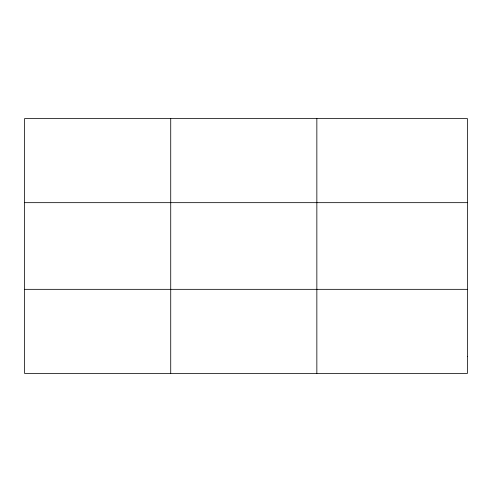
<?xml version="1.0" encoding="UTF-8"?>
<svg xmlns="http://www.w3.org/2000/svg" width="492" height="492" viewBox="0 0 492 492"><rect width="100%" height="100%" fill="white"/><g stroke="black" fill="none" stroke-linecap="round" stroke-linejoin="round"><path stroke-width="0.74" d="M170.724 118.56L170.724 373.44M316.848 118.56L316.848 373.44M24.6 202.667L467.4 202.667M24.6 289.333L467.4 289.333M467.4 356.62L467.4 373.44L24.6 373.44L24.6 118.56L467.4 118.56L467.4 356.62"/></g></svg>
